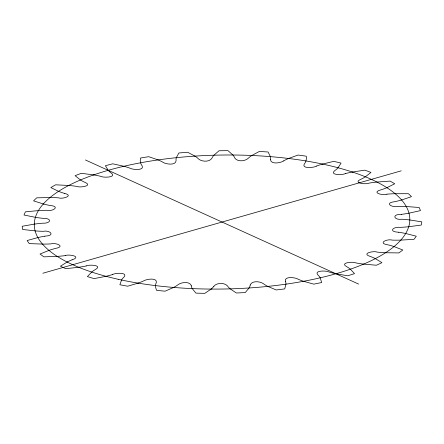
<?xml version="1.0" encoding="UTF-8"?>
<svg xmlns="http://www.w3.org/2000/svg" width="444" height="444" viewBox="0 0 444 444"><rect width="100%" height="100%" fill="white"/><g stroke="black" fill="none" stroke-linecap="round" stroke-linejoin="round"><path stroke-width="0.67" d="M250.177 285.031C251.848 280.408 260.067 281.252 263.514 283.766A20.33 7.254 -0.9 0 0 263.858 284.038A51.415 18.343 -0.9 0 0 267.693 286.341M176.296 157.748L178.854 152.997A199.905 71.312 -0.9 0 1 187.651 152.253L195.055 156.166M213.842 286.252C216.816 282.584 224.414 282.451 227.517 285.964A20.33 7.254 -0.9 0 0 227.7 286.258A51.415 18.343 -0.9 0 0 230.131 288.805L236.336 292.985A199.905 71.312 -0.9 0 0 245.26 292.563L249.145 287.906A51.415 18.343 -0.9 0 0 250.205 285.031M211.222 289.016L204.823 293.334A199.905 71.312 -0.9 0 1 195.909 293.107L192.213 288.539A51.415 18.343 -0.9 0 1 191.292 285.847M283.644 160.911C280.647 163.026 270.94 164.635 270.513 159.723A20.33 7.254 -0.9 0 0 270.579 159.424M67.244 261.982L60.406 266.211A199.905 71.312 -0.9 0 0 65.84 268.681L78.838 267.249A51.415 18.343 -0.9 0 0 86.197 265.956M316.394 166.117C314.23 167.732 301.337 168.998 304.301 164.003A20.33 7.254 -0.9 0 0 304.54 163.714A51.415 18.343 -0.9 0 0 305.927 161.017L306.399 158.774L306.299 156.21A199.905 71.312 -0.9 0 0 298.085 155.039L288.434 158.519A51.415 18.343 -0.9 0 0 283.622 160.906M138.239 283.078L127.683 286.208A199.905 71.312 -0.9 0 1 119.874 284.743L121.589 279.953A51.415 18.343 -0.9 0 1 123.732 277.311A20.33 7.254 -0.9 0 1 124.07 277.028C128.199 272.022 114.946 273.01 112.682 274.481M49.079 250.338L40.043 254.024A199.905 71.312 -0.9 0 0 43.934 256.854L57.37 256.371A51.415 18.343 -0.9 0 0 65.251 255.622M322.394 164.108L333.744 161.361A199.905 71.312 -0.9 0 1 341.064 163.109L338.006 167.832A51.415 18.343 -0.9 0 1 335.137 170.391A20.33 7.254 -0.9 0 1 334.721 170.663C329.076 175.369 343.101 175.08 345.282 173.615M42.852 273.243L401.232 170.84M86.186 265.945C88.445 264.446 102.819 264.963 95.81 269.28A20.33 7.254 -0.9 0 0 95.343 269.536A51.415 18.343 -0.9 0 0 91.769 271.994L87.385 276.595A199.905 71.312 -0.9 0 0 94.145 278.604L106.166 276.273A51.415 18.343 -0.9 0 0 112.704 274.486M352.247 172.061L364.824 170.169A199.905 71.312 -0.9 0 1 370.951 172.422L365.318 176.862A51.415 18.343 -0.9 0 1 361.083 179.187A20.33 7.254 -0.9 0 1 360.528 179.42C352.331 183.283 366.594 184.643 369.125 183.1A51.415 18.343 -0.9 0 1 376.778 182.073L390.06 181.102A199.905 71.312 -0.9 0 1 394.744 183.766L386.763 187.745A51.415 18.343 -0.9 0 1 381.335 189.732A20.33 7.254 -0.9 0 1 380.669 189.927C370.746 192.674 383.35 195.793 386.94 194.172M34.443 224.098L22.2 226.268A199.905 71.312 -0.9 0 0 22.589 229.459L35.27 230.902A51.415 18.343 -0.9 0 0 43.218 231.318C49.811 229.898 55.733 235.492 45.571 236.08A20.33 7.254 -0.9 0 0 44.789 236.202M65.246 255.616C68.215 254.024 81.901 256.26 72.722 259.601A20.33 7.254 -0.9 0 0 72.122 259.818M398.379 232.218C388.084 231.696 393.079 226.54 400.172 227.356A20.33 7.254 -0.9 0 0 401.01 227.322A51.415 18.343 -0.9 0 0 408.53 226.756L421.278 225.041A199.905 71.312 -0.9 0 0 421.8 221.839L409.64 219.941A51.415 18.343 -0.9 0 0 401.881 219.236C394.017 220.341 391.486 214.252 400.899 214.397A20.33 7.254 -0.9 0 0 401.715 214.302M93.834 174.93L81.33 173.315A199.905 71.312 -0.9 0 0 75.103 175.702L80.558 180.02A51.415 18.343 -0.9 0 0 84.976 182.373C93.484 185.875 79.532 187.917 76.851 186.402A20.33 7.254 -0.9 0 0 76.085 186.286A51.415 18.343 -0.9 0 0 68.881 185.487L55.633 184.809A199.905 71.312 -0.9 0 0 50.832 187.579L58.652 191.381M405.539 233.461L416.278 236.208A199.905 71.312 -0.9 0 1 413.969 239.333L400.61 240.121A51.415 18.343 -0.9 0 1 392.979 240.137A20.33 7.254 -0.9 0 1 392.146 240.104C387.407 238.6 377.256 243.157 387.662 244.777A51.415 18.343 -0.9 0 1 393.9 246.52L402.808 250A199.905 71.312 -0.9 0 1 398.801 252.919L385.375 252.736A51.415 18.343 -0.9 0 1 377.944 252.203A20.33 7.254 -0.9 0 1 377.156 252.109C373.987 250.577 360.778 253.435 370.163 256.399A51.415 18.343 -0.9 0 1 375.247 258.569L381.934 262.648A199.905 71.312 -0.9 0 1 376.395 265.24L363.447 264.091A51.415 18.343 -0.9 0 1 356.532 263.037A20.33 7.254 -0.9 0 1 355.816 262.881C353.457 261.427 339.294 262.559 346.603 266.616A51.415 18.343 -0.9 0 1 350.316 269.125L354.517 273.632A199.905 71.312 -0.9 0 1 347.669 275.791L335.736 273.726M43.44 204.001L33.572 200.866A199.905 71.312 -0.9 0 1 36.747 197.83L50.211 197.525A51.415 18.343 -0.9 0 1 57.776 197.785A20.33 7.254 -0.9 0 1 58.591 197.846C62.449 199.389 74.414 195.665 64.363 193.345M85.431 159.973L358.652 284.105M267.677 286.347L276.174 289.954A199.905 71.312 -0.9 0 0 284.748 288.9L285.958 284.099A51.415 18.343 -0.9 0 0 285.381 281.23M108.253 170.379L105.389 165.723A199.905 71.312 -0.9 0 1 112.787 163.814L124.026 166.306A51.415 18.343 -0.9 0 1 129.659 168.065A20.33 7.254 -0.9 0 1 130.209 168.287C132.695 169.769 144.872 170.779 142.025 165.668A51.415 18.343 -0.9 0 1 140.631 162.848L140.249 160.617L140.454 158.047A199.905 71.312 -0.9 0 1 148.718 156.693L158.231 159.962A51.415 18.343 -0.9 0 1 162.715 162.11A20.33 7.254 -0.9 0 1 163.12 162.365C166.145 164.352 175.907 165.612 176.085 160.634A51.415 18.343 -0.9 0 1 176.318 157.748M285.353 281.23C284.105 276.079 295.038 277.378 297.807 279.043A20.33 7.254 -0.9 0 0 298.301 279.282A51.415 18.343 -0.9 0 0 303.385 281.241L313.797 284.143A199.905 71.312 -0.9 0 0 321.672 282.506L320.157 277.75A51.415 18.343 -0.9 0 0 317.971 275.002C313.425 270.168 326.734 270.557 329.004 271.989A20.33 7.254 -0.9 0 0 329.626 272.183A51.415 18.343 -0.9 0 0 335.747 273.72M386.935 194.167A51.415 18.343 -0.9 0 1 394.96 193.712L408.413 193.706A199.905 71.312 -0.9 0 1 411.466 196.675L401.47 200.028A51.415 18.343 -0.9 0 1 395.071 201.604A20.33 7.254 -0.9 0 1 394.311 201.743C383.838 203.102 392.601 207.947 398.013 206.393A51.415 18.343 -0.9 0 1 406.066 206.51L419.142 207.476A199.905 71.312 -0.9 0 1 420.435 210.623L408.824 213.214A51.415 18.343 -0.9 0 1 401.72 214.308M345.266 173.61A51.415 18.343 -0.9 0 1 352.259 172.072M316.372 166.112A51.415 18.343 -0.9 0 1 322.411 164.114M270.601 159.424A51.415 18.343 -0.9 0 0 270.429 156.704L268.087 152.003A199.905 71.312 -0.9 0 0 259.318 151.459L251.754 155.539A51.415 18.343 -0.9 0 0 248.346 158.197C245.116 161.383 237.34 162.032 234.743 157.997A20.33 7.254 -0.9 0 0 234.637 157.698A51.415 18.343 -0.9 0 0 232.956 155.067L227.994 150.666A199.905 71.312 -0.9 0 0 219.025 150.766L213.858 155.272A51.415 18.343 -0.9 0 0 211.993 158.108C209.607 162.288 201.792 161.882 198.446 158.891A20.33 7.254 -0.9 0 0 198.179 158.608A51.415 18.343 -0.9 0 0 195.033 156.171M108.275 170.374A51.415 18.343 -0.9 0 0 111.216 173.021C117.255 177.489 103.274 177.85 101.054 176.412A20.33 7.254 -0.9 0 0 100.377 176.24A51.415 18.343 -0.9 0 0 93.823 174.936M64.341 193.351A51.415 18.343 -0.9 0 1 58.669 191.375M43.451 203.99A51.415 18.343 -0.9 0 0 50.166 205.505C60.562 206.343 52.847 211.688 47.025 210.29A20.33 7.254 -0.9 0 0 46.187 210.29A51.415 18.343 -0.9 0 0 38.573 210.589L25.452 211.838A199.905 71.312 -0.9 0 0 24.026 215.018L35.537 217.355A51.415 18.343 -0.9 0 0 43.029 218.337C52.375 218.137 51.127 223.576 42.63 223.21A20.33 7.254 -0.9 0 0 41.797 223.271A51.415 18.343 -0.9 0 0 34.449 224.109M44.777 236.197A51.415 18.343 -0.9 0 0 38.006 237.54L27.134 240.526A199.905 71.312 -0.9 0 0 29.315 243.601L42.646 244.089A51.415 18.343 -0.9 0 0 50.727 243.917C55.134 242.274 66.112 246.303 55.739 248.379A20.33 7.254 -0.9 0 0 55.034 248.551A51.415 18.343 -0.9 0 0 49.095 250.344M67.266 261.988A51.415 18.343 -0.9 0 1 72.106 259.812M138.223 283.072A51.415 18.343 -0.9 0 0 143.684 280.874C146.426 279.071 157.331 277.395 156.338 282.523A20.33 7.254 -0.9 0 0 156.183 282.822A51.415 18.343 -0.9 0 0 155.567 285.548L155.727 287.784L156.549 290.321A199.905 71.312 -0.9 0 0 165.09 291.186L173.743 287.385A51.415 18.343 -0.9 0 0 177.872 284.848C181.213 282.156 189.427 281.069 191.297 285.548A20.33 7.254 -0.9 0 0 191.314 285.847M213.869 286.258A51.415 18.343 -0.9 0 1 211.2 289.016M398.39 232.212A51.415 18.343 -0.9 0 1 405.522 233.466M118.165 279.276A187.79 66.994 -0.9 0 0 409.446 223.665A187.79 66.994 -0.9 0 0 138.517 163.181A187.79 66.994 -0.9 0 0 118.165 279.276"/></g></svg>
